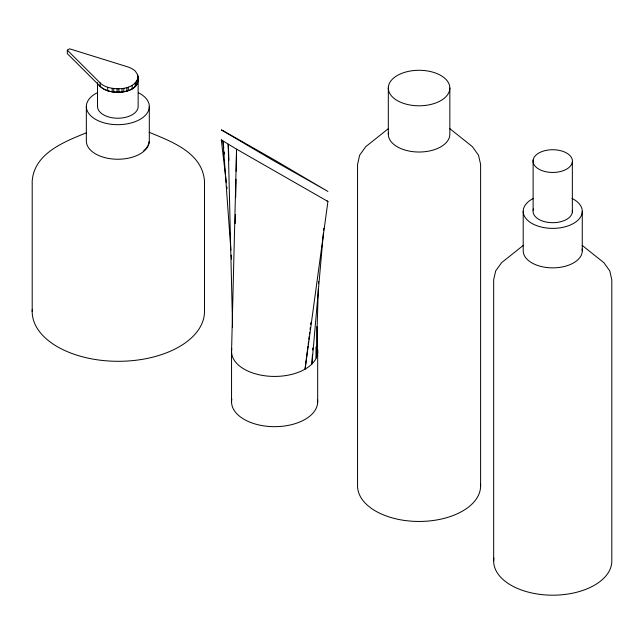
<?xml version="1.0" encoding="UTF-8"?>
<svg xmlns="http://www.w3.org/2000/svg" width="644" height="644" viewBox="0 0 644 644"><rect width="100%" height="100%" fill="white"/><g stroke="black" fill="none" stroke-linecap="round" stroke-linejoin="round"><path stroke-width="0.97" d="M235.221 223.524L235.382 214.484M235.696 197.394L236.026 179.306M236.171 171.264L236.565 149.158L221.319 139.933L226.358 182.727M318.297 288.657L316.22 358L315.979 346.947M318.442 283.634L318.506 281.621M138.001 81.184L137.607 74.76L135.425 71.251A20.31 11.729 0 0 0 127.987 66.96L69.616 48.815L67.314 50.143L67.314 53.605L100.19 86.409A20.576 11.882 0 0 0 107.677 90.732C119.068 94.732 142.131 91.448 137.607 74.76M312.404 355.005L311.913 363.997L323.352 233.281M312.678 350.014L312.791 348.018M323.61 230.286L323.787 228.29M307.937 346.311L305.071 369.149L327.917 201.475L326.79 200.727M308.186 344.323L308.557 341.344M308.806 339.356L309.176 336.377M309.426 334.397L309.675 332.409M310.054 329.43L310.295 327.442M310.674 324.463L310.923 322.483M67.314 50.143L100.19 82.955A20.576 11.882 0 0 0 107.677 87.27C117.78 90.184 134.371 89.685 138.001 77.723M137.454 77.538C140.456 92.454 117.425 94.064 107.677 90.732A20.31 11.729 0 0 1 99.063 85.064M388.517 128.51L365.792 146.647L359.65 155.212L357.549 164.405L357.549 485.93A61.526 35.525 0 0 0 420.685 521.439A61.526 35.525 0 0 0 480.521 484.079M523.282 245.38L501.579 262.696L495.679 270.923L493.666 279.754L493.666 561.085M86.57 132.704C64.408 141.793 34.414 153.022 32.2 180.956L32.2 311.575M149.199 132.294C171.554 141.583 202.2 152.62 204.478 180.956L204.478 311.575A86.143 49.733 0 0 1 116.741 361.3A86.143 49.733 0 0 1 32.256 309.732M221.319 139.933L222.623 140.585M327.917 201.475L236.565 149.158L231.55 351.56L231.55 401.8M449.641 128.51L472.366 146.647L478.508 155.212L480.609 164.405L480.609 485.93M582.184 245.38L603.887 262.696L609.788 270.923L611.8 279.754L611.8 561.085A59.071 34.1 0 0 1 550.161 595.153A59.071 34.1 0 0 1 493.892 558.115M226.825 186.704L227.058 188.692M223.774 148.056L223.001 141.06L230.882 250.097M224.209 152.056L224.426 154.053M231.244 255.105L231.534 259.105M228.958 160.284L228.201 144.208L232.581 327.047M316.896 326.516L317.685 351.56L317.685 401.8M582.265 211.321L582.265 250.814M572.347 162.055A19.69 11.367 0 0 1 541.467 170.41A19.69 11.367 0 0 1 544.381 150.793A19.69 11.367 0 0 1 572.347 162.055L572.347 212.295M533.119 160.115L533.119 210.355M523.202 211.321L523.202 250.814A29.535 17.05 0 0 0 554.275 267.84A29.535 17.05 0 0 0 582.104 249.035M449.842 88.043A30.767 17.758 0 0 1 403.699 103.426A30.767 17.758 0 0 1 403.699 72.659A30.767 17.758 0 0 1 449.842 88.043L449.842 134.266A30.767 17.758 0 0 1 417.473 152A30.767 17.758 0 0 1 388.485 132.406M388.316 88.043L388.316 134.266M149.311 106.493L149.311 141.06A31.484 18.177 0 0 1 117.828 159.237A31.484 18.177 0 0 1 86.344 141.06L86.344 106.493M138.041 76.684L138.041 80.138M138.146 80.572L138.146 106.493A20.31 11.729 0 0 1 117.828 118.222A20.31 11.729 0 0 1 97.518 106.493L97.518 82.569M137.591 79.542L137.591 82.996M137.156 80.556L137.156 84.018M135.876 82.352L135.876 85.805M135.184 83.165L135.184 86.618M132.197 85.41L132.197 88.864M128.301 87.133L128.301 90.587M126.892 87.536L126.892 90.989M123.793 88.276L123.793 91.73M122.03 88.526L122.03 91.979M118.882 88.767L118.882 92.221M117.079 88.783L117.079 92.245M113.747 88.534L113.747 91.987M112.209 88.357L112.209 91.81M107.677 87.27L107.677 90.732M100.19 82.955L100.19 86.409M572.347 210.314A19.69 11.367 0 0 1 551.481 222.671A19.69 11.367 0 0 1 533.506 208.881M572.001 198.4A29.535 17.05 0 0 1 574.126 223.082A29.535 17.05 0 0 1 531.34 223.082A29.535 17.05 0 0 1 533.465 198.4M138.597 92.833A31.484 18.177 0 0 1 140.569 119.068A31.484 18.177 0 0 1 95.087 119.068A31.484 18.177 0 0 1 97.067 92.833M149.062 141.688A30.767 17.758 0 0 1 143.765 150.768M317.564 349.708A43.068 24.866 0 0 1 273.805 376.426A43.068 24.866 0 0 1 231.816 348.782M317.564 399.948A43.068 24.866 0 0 1 273.805 426.666A43.068 24.866 0 0 1 231.816 399.022M223.267 130.861L221.319 129.887L274.103 160.952L327.917 191.429L275.125 160.364L223.267 130.861"/></g></svg>
